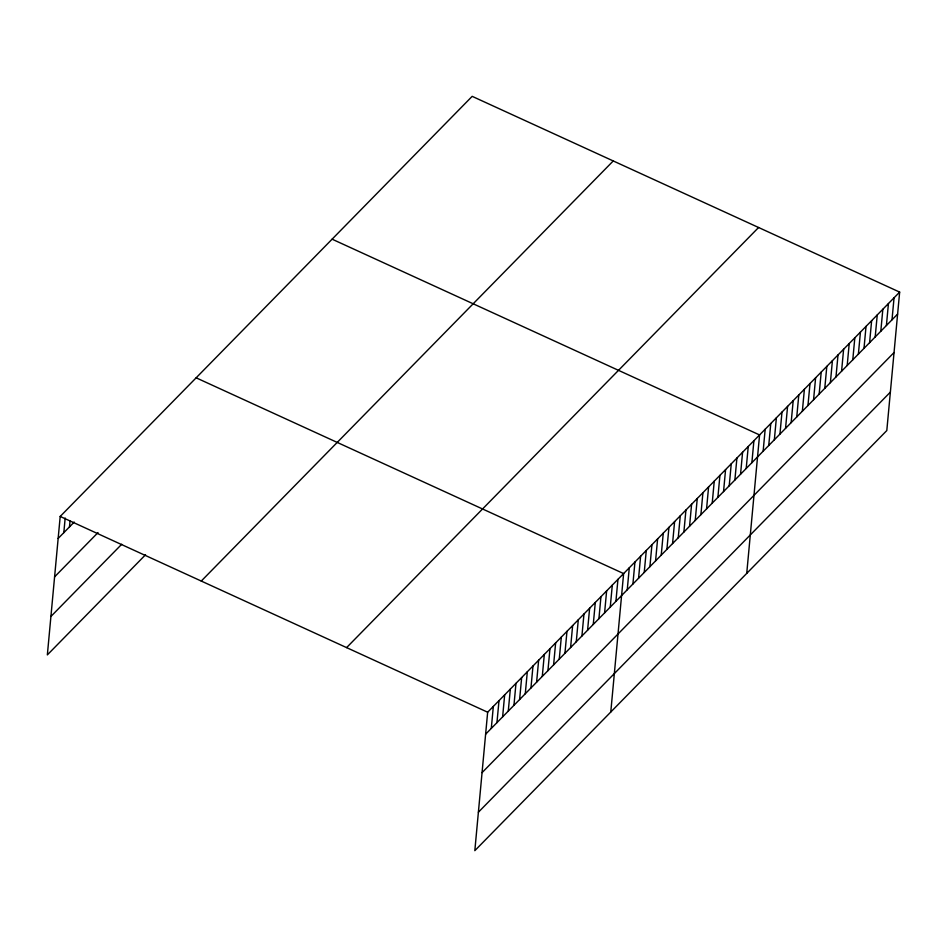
<?xml version="1.0" encoding="UTF-8"?>
<svg xmlns="http://www.w3.org/2000/svg" width="947" height="947" viewBox="0 0 947 947"><rect width="100%" height="100%" fill="white"/><g stroke="black" fill="none" stroke-linecap="round" stroke-linejoin="round"><path stroke-width="1.42" d="M899.65 292.102L487.658 712.215L474.826 850.655L886.806 430.554L899.65 292.102L472.174 96.345L60.194 516.446L47.35 654.898L145.542 554.764M63.816 532.664L65.177 517.997M69.486 526.887L70.031 521.016M491.292 728.421L493.328 706.438M496.95 722.644L498.998 700.662M502.62 716.867L504.656 694.885M508.279 711.09L510.326 689.108M513.949 705.314L515.985 683.332M519.607 699.537L521.655 677.555M525.277 693.76L527.313 671.778M530.947 687.984L532.983 666.001M536.606 682.207L538.642 660.225M542.276 676.43L544.312 654.448M547.934 670.654L549.97 648.671M553.604 664.877L555.64 642.895M559.263 659.1L561.311 637.118M564.933 653.335L566.969 631.341M570.591 647.559L572.639 625.565M576.261 641.782L578.297 619.788M581.92 636.005L583.968 614.011M587.59 630.229L589.626 608.234M593.26 624.452L595.296 602.458M598.918 618.675L600.954 596.681M604.588 612.898L606.625 590.904M610.247 607.122L612.295 585.128M615.917 601.345L617.953 579.351M610.779 712.014L623.623 573.574L196.147 377.817M627.245 589.792L629.282 567.798M632.904 584.015L634.952 562.021M638.574 578.238L640.61 556.244M644.232 572.462L646.28 550.467M649.902 566.685L651.938 544.691M655.573 560.908L657.609 538.914M661.231 555.131L663.267 533.137M666.901 549.355L668.937 527.361M672.559 543.578L674.607 521.584M678.23 537.801L680.266 515.807M683.888 532.025L685.936 510.031M689.558 526.248L691.594 504.254M695.216 520.471L697.264 498.477M700.887 514.695L702.923 492.712M706.557 508.918L708.593 486.936M712.215 503.141L714.251 481.159M717.885 497.364L719.921 475.382M723.544 491.588L725.58 469.605M729.214 485.811L731.25 463.829M734.872 480.034L736.92 458.052M740.542 474.258L742.578 452.275M746.2 468.481L748.248 446.499M751.871 462.704L753.907 440.722M746.733 573.385L759.577 434.945L332.101 239.177M763.14 451.222L765.176 429.228M768.739 445.504L770.775 423.51M774.338 439.787L776.386 417.805M779.949 434.081L781.985 412.087M785.548 428.364L787.584 406.381M791.147 422.646L793.195 400.664M796.758 416.94L798.794 394.946M802.358 411.223L804.394 389.241M807.957 405.517L810.005 383.523M813.568 399.8L815.604 377.806M819.167 394.082L821.203 372.1M824.766 388.377L826.814 366.382M830.377 382.659L832.413 360.665M835.976 376.942L838.012 354.959M841.575 371.236L843.623 349.242M847.186 365.518L849.222 343.524M852.785 359.801L854.821 337.819M858.384 354.095L860.432 332.101M863.995 348.378L866.032 326.384M869.595 342.66L871.631 320.678M875.194 336.954L877.242 314.96M880.805 331.237L882.841 309.243M886.404 325.519L888.44 303.537M892.003 319.814L894.051 297.82M58.158 538.441L74.209 522.069M54.583 576.865L98.014 532.581M50.913 616.461L121.725 544.253M201.261 581.056L613.242 160.943M346.602 647.606L758.583 227.505M485.622 734.197L897.614 314.096M482.059 772.634L894.051 352.533M478.389 812.218L890.369 392.117M60.194 516.446L487.658 712.215"/></g></svg>
